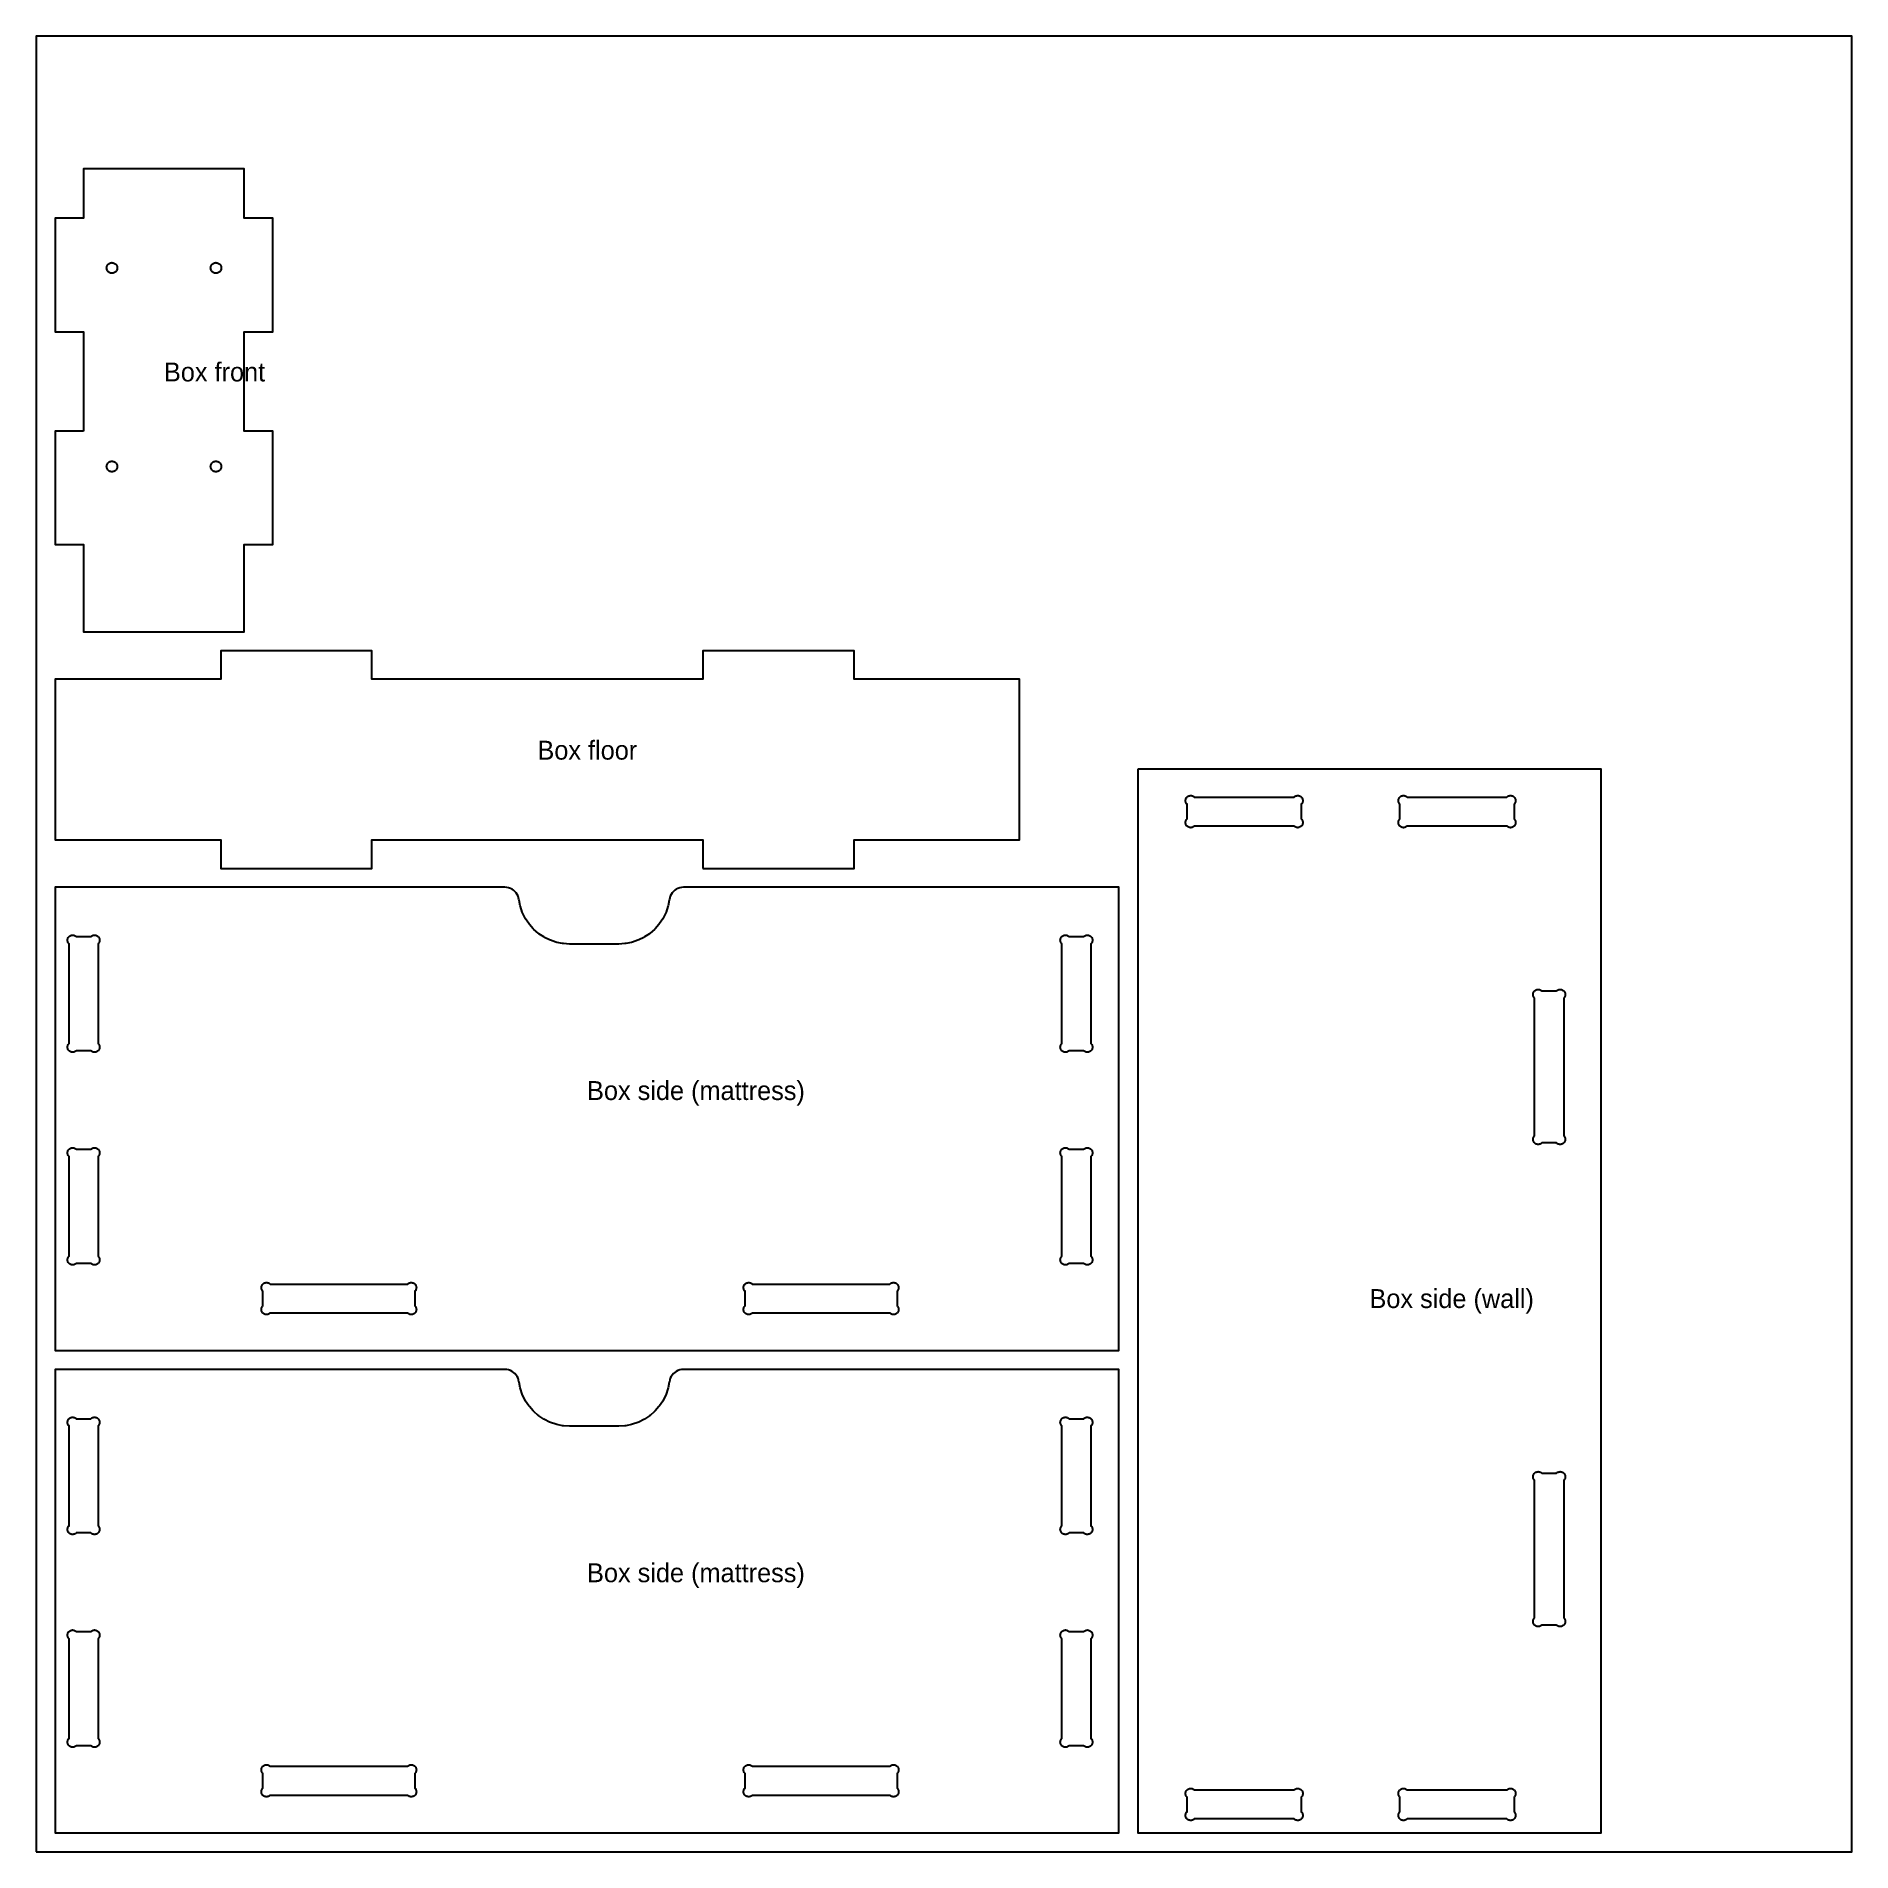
# Model space of a CAD drawing. Header units: inches. Extents: x 0 to 48, y 0 to 48.
import ezdxf

# ---------------------------------------------------------------- set-up
doc = ezdxf.new("R2010")
doc.units = ezdxf.units.IN
doc.header["$MEASUREMENT"] = 0
for name, color, linetype in [('CUT_INSIDE', 5, 'Continuous'), ('CUT_OUTSIDE', 1, 'Continuous'), ('LABEL', 3, 'Continuous'), ('SHEET', 8, 'Continuous')]:
    doc.layers.add(name, color=color, linetype=linetype)

msp = doc.modelspace()

# ---------------------------------------------------------------- linework, layer by layer
at = {"layer": 'CUT_INSIDE'}
for points in [[(2.139, 41.857), (2.135, 41.839), (2.129, 41.821), (2.121, 41.805), (2.111, 41.79), (2.099, 41.776), (2.085, 41.764), (2.07, 41.754), (2.054, 41.746), (2.036, 41.74), (2.018, 41.736), (2, 41.735), (1.982, 41.736), (1.964, 41.74), (1.946, 41.746), (1.93, 41.754), (1.915, 41.764), (1.901, 41.776), (1.889, 41.79), (1.879, 41.805), (1.871, 41.821), (1.865, 41.839), (1.861, 41.857), (1.86, 41.875), (1.861, 41.893), (1.865, 41.911), (1.871, 41.929), (1.879, 41.945), (1.889, 41.96), (1.901, 41.974), (1.915, 41.986), (1.93, 41.996), (1.946, 42.004), (1.964, 42.01), (1.982, 42.014), (2, 42.015), (2.018, 42.014), (2.036, 42.01), (2.054, 42.004), (2.07, 41.996), (2.085, 41.986), (2.099, 41.974), (2.111, 41.96), (2.121, 41.945), (2.129, 41.929), (2.135, 41.911), (2.139, 41.893), (2.14, 41.875)], [(4.889, 41.857), (4.885, 41.839), (4.879, 41.821), (4.871, 41.805), (4.861, 41.79), (4.849, 41.776), (4.835, 41.764), (4.82, 41.754), (4.804, 41.746), (4.786, 41.74), (4.768, 41.736), (4.75, 41.735), (4.732, 41.736), (4.714, 41.74), (4.696, 41.746), (4.68, 41.754), (4.665, 41.764), (4.651, 41.776), (4.639, 41.79), (4.629, 41.805), (4.621, 41.821), (4.615, 41.839), (4.611, 41.857), (4.61, 41.875), (4.611, 41.893), (4.615, 41.911), (4.621, 41.929), (4.629, 41.945), (4.639, 41.96), (4.651, 41.974), (4.665, 41.986), (4.68, 41.996), (4.696, 42.004), (4.714, 42.01), (4.732, 42.014), (4.75, 42.015), (4.768, 42.014), (4.786, 42.01), (4.804, 42.004), (4.82, 41.996), (4.835, 41.986), (4.849, 41.974), (4.861, 41.96), (4.871, 41.945), (4.879, 41.929), (4.885, 41.911), (4.889, 41.893), (4.89, 41.875)], [(2.139, 36.607), (2.135, 36.589), (2.129, 36.571), (2.121, 36.555), (2.111, 36.54), (2.099, 36.526), (2.085, 36.514), (2.07, 36.504), (2.054, 36.496), (2.036, 36.49), (2.018, 36.486), (2, 36.485), (1.982, 36.486), (1.964, 36.49), (1.946, 36.496), (1.93, 36.504), (1.915, 36.514), (1.901, 36.526), (1.889, 36.54), (1.879, 36.555), (1.871, 36.571), (1.865, 36.589), (1.861, 36.607), (1.86, 36.625), (1.861, 36.643), (1.865, 36.661), (1.871, 36.679), (1.879, 36.695), (1.889, 36.71), (1.901, 36.724), (1.915, 36.736), (1.93, 36.746), (1.946, 36.754), (1.964, 36.76), (1.982, 36.764), (2, 36.765), (2.018, 36.764), (2.036, 36.76), (2.054, 36.754), (2.07, 36.746), (2.085, 36.736), (2.099, 36.724), (2.111, 36.71), (2.121, 36.695), (2.129, 36.679), (2.135, 36.661), (2.139, 36.643), (2.14, 36.625)], [(4.889, 36.607), (4.885, 36.589), (4.879, 36.571), (4.871, 36.555), (4.861, 36.54), (4.849, 36.526), (4.835, 36.514), (4.82, 36.504), (4.804, 36.496), (4.786, 36.49), (4.768, 36.486), (4.75, 36.485), (4.732, 36.486), (4.714, 36.49), (4.696, 36.496), (4.68, 36.504), (4.665, 36.514), (4.651, 36.526), (4.639, 36.54), (4.629, 36.555), (4.621, 36.571), (4.615, 36.589), (4.611, 36.607), (4.61, 36.625), (4.611, 36.643), (4.615, 36.661), (4.621, 36.679), (4.629, 36.695), (4.639, 36.71), (4.651, 36.724), (4.665, 36.736), (4.68, 36.746), (4.696, 36.754), (4.714, 36.76), (4.732, 36.764), (4.75, 36.765), (4.768, 36.764), (4.786, 36.76), (4.804, 36.754), (4.82, 36.746), (4.835, 36.736), (4.849, 36.724), (4.861, 36.71), (4.871, 36.695), (4.879, 36.679), (4.885, 36.661), (4.889, 36.643), (4.89, 36.625)], [(33.477, 27.262), (33.482, 27.245), (33.486, 27.228), (33.487, 27.21), (33.486, 27.193), (33.482, 27.176), (33.477, 27.159), (33.469, 27.143), (33.459, 27.128), (33.447, 27.115), (33.434, 27.103), (33.42, 27.094), (33.404, 27.086), (33.387, 27.08), (33.37, 27.077), (33.352, 27.075), (33.334, 27.077), (33.317, 27.08), (33.3, 27.086), (33.285, 27.094), (33.27, 27.103), (33.257, 27.115), (30.618, 27.115), (30.605, 27.103), (30.59, 27.094), (30.575, 27.086), (30.558, 27.08), (30.541, 27.077), (30.523, 27.075), (30.505, 27.077), (30.488, 27.08), (30.471, 27.086), (30.455, 27.094), (30.441, 27.103), (30.428, 27.115), (30.416, 27.128), (30.406, 27.143), (30.398, 27.159), (30.393, 27.176), (30.389, 27.193), (30.388, 27.21), (30.389, 27.228), (30.393, 27.245), (30.398, 27.262), (30.406, 27.278), (30.416, 27.293), (30.428, 27.306), (30.428, 27.694), (30.416, 27.707), (30.406, 27.722), (30.398, 27.738), (30.393, 27.755), (30.389, 27.772), (30.388, 27.79), (30.389, 27.807), (30.393, 27.824), (30.398, 27.841), (30.406, 27.857), (30.416, 27.872), (30.428, 27.885), (30.441, 27.897), (30.455, 27.906), (30.471, 27.914), (30.488, 27.92), (30.505, 27.923), (30.523, 27.925), (30.541, 27.923), (30.558, 27.92), (30.575, 27.914), (30.59, 27.906), (30.605, 27.897), (30.618, 27.885), (33.257, 27.885), (33.27, 27.897), (33.285, 27.906), (33.3, 27.914), (33.317, 27.92), (33.334, 27.923), (33.352, 27.925), (33.37, 27.923), (33.387, 27.92), (33.404, 27.914), (33.42, 27.906), (33.434, 27.897), (33.447, 27.885), (33.459, 27.872), (33.469, 27.857), (33.477, 27.841), (33.482, 27.824), (33.486, 27.807), (33.487, 27.79), (33.486, 27.772), (33.482, 27.755), (33.477, 27.738), (33.469, 27.722), (33.459, 27.707), (33.447, 27.694), (33.447, 27.306), (33.459, 27.293), (33.469, 27.278)], [(39.094, 27.278), (39.102, 27.262), (39.107, 27.245), (39.111, 27.228), (39.112, 27.21), (39.111, 27.193), (39.107, 27.176), (39.102, 27.159), (39.094, 27.143), (39.084, 27.128), (39.072, 27.115), (39.059, 27.103), (39.045, 27.094), (39.029, 27.086), (39.012, 27.08), (38.995, 27.077), (38.977, 27.075), (38.959, 27.077), (38.942, 27.08), (38.925, 27.086), (38.91, 27.094), (38.895, 27.103), (38.882, 27.115), (36.243, 27.115), (36.23, 27.103), (36.215, 27.094), (36.2, 27.086), (36.183, 27.08), (36.166, 27.077), (36.148, 27.075), (36.13, 27.077), (36.113, 27.08), (36.096, 27.086), (36.08, 27.094), (36.066, 27.103), (36.053, 27.115), (36.041, 27.128), (36.031, 27.143), (36.023, 27.159), (36.018, 27.176), (36.014, 27.193), (36.013, 27.21), (36.014, 27.228), (36.018, 27.245), (36.023, 27.262), (36.031, 27.278), (36.041, 27.293), (36.053, 27.306), (36.053, 27.694), (36.041, 27.707), (36.031, 27.722), (36.023, 27.738), (36.018, 27.755), (36.014, 27.772), (36.013, 27.79), (36.014, 27.807), (36.018, 27.824), (36.023, 27.841), (36.031, 27.857), (36.041, 27.872), (36.053, 27.885), (36.066, 27.897), (36.08, 27.906), (36.096, 27.914), (36.113, 27.92), (36.13, 27.923), (36.148, 27.925), (36.166, 27.923), (36.183, 27.92), (36.2, 27.914), (36.215, 27.906), (36.23, 27.897), (36.243, 27.885), (38.882, 27.885), (38.895, 27.897), (38.91, 27.906), (38.925, 27.914), (38.942, 27.92), (38.959, 27.923), (38.977, 27.925), (38.995, 27.923), (39.012, 27.92), (39.029, 27.914), (39.045, 27.906), (39.059, 27.897), (39.072, 27.885), (39.084, 27.872), (39.094, 27.857), (39.102, 27.841), (39.107, 27.824), (39.111, 27.807), (39.112, 27.79), (39.111, 27.772), (39.107, 27.755), (39.102, 27.738), (39.094, 27.722), (39.084, 27.707), (39.072, 27.694), (39.072, 27.306), (39.084, 27.293)], [(1.056, 21.178), (1.043, 21.166), (1.028, 21.156), (1.012, 21.148), (0.995, 21.143), (0.978, 21.139), (0.96, 21.138), (0.943, 21.139), (0.926, 21.143), (0.909, 21.148), (0.893, 21.156), (0.878, 21.166), (0.865, 21.178), (0.853, 21.191), (0.844, 21.205), (0.836, 21.221), (0.83, 21.238), (0.827, 21.255), (0.825, 21.273), (0.827, 21.291), (0.83, 21.308), (0.836, 21.325), (0.844, 21.34), (0.853, 21.355), (0.865, 21.368), (0.865, 21.368), (0.865, 24.007), (0.853, 24.02), (0.844, 24.035), (0.836, 24.05), (0.83, 24.067), (0.827, 24.084), (0.825, 24.102), (0.827, 24.12), (0.83, 24.137), (0.836, 24.154), (0.844, 24.17), (0.853, 24.184), (0.865, 24.197), (0.878, 24.209), (0.893, 24.219), (0.909, 24.227), (0.926, 24.232), (0.943, 24.236), (0.96, 24.237), (0.978, 24.236), (0.995, 24.232), (1.012, 24.227), (1.028, 24.219), (1.043, 24.209), (1.056, 24.197), (1.444, 24.197), (1.457, 24.209), (1.472, 24.219), (1.488, 24.227), (1.505, 24.232), (1.522, 24.236), (1.54, 24.237), (1.557, 24.236), (1.574, 24.232), (1.591, 24.227), (1.607, 24.219), (1.622, 24.209), (1.635, 24.197), (1.647, 24.184), (1.656, 24.17), (1.664, 24.154), (1.67, 24.137), (1.673, 24.12), (1.675, 24.102), (1.673, 24.084), (1.67, 24.067), (1.664, 24.05), (1.656, 24.035), (1.647, 24.02), (1.635, 24.007), (1.635, 21.368), (1.647, 21.355), (1.656, 21.34), (1.664, 21.325), (1.67, 21.308), (1.673, 21.291), (1.675, 21.273), (1.673, 21.255), (1.67, 21.238), (1.664, 21.221), (1.656, 21.205), (1.647, 21.191), (1.635, 21.178), (1.622, 21.166), (1.607, 21.156), (1.591, 21.148), (1.574, 21.143), (1.557, 21.139), (1.54, 21.138), (1.522, 21.139), (1.505, 21.143), (1.488, 21.148), (1.472, 21.156), (1.457, 21.166), (1.444, 21.178)], [(27.306, 21.178), (27.293, 21.166), (27.278, 21.156), (27.262, 21.148), (27.245, 21.143), (27.228, 21.139), (27.21, 21.138), (27.193, 21.139), (27.176, 21.143), (27.159, 21.148), (27.143, 21.156), (27.128, 21.166), (27.115, 21.178), (27.103, 21.191), (27.094, 21.205), (27.086, 21.221), (27.08, 21.238), (27.077, 21.255), (27.075, 21.273), (27.077, 21.291), (27.08, 21.308), (27.086, 21.325), (27.094, 21.34), (27.103, 21.355), (27.115, 21.368), (27.115, 24.007), (27.103, 24.02), (27.094, 24.035), (27.086, 24.05), (27.08, 24.067), (27.077, 24.084), (27.075, 24.102), (27.077, 24.12), (27.08, 24.137), (27.086, 24.154), (27.094, 24.17), (27.103, 24.184), (27.115, 24.197), (27.128, 24.209), (27.143, 24.219), (27.159, 24.227), (27.176, 24.232), (27.193, 24.236), (27.21, 24.237), (27.228, 24.236), (27.245, 24.232), (27.262, 24.227), (27.278, 24.219), (27.293, 24.209), (27.306, 24.197), (27.694, 24.197), (27.707, 24.209), (27.722, 24.219), (27.738, 24.227), (27.755, 24.232), (27.772, 24.236), (27.79, 24.237), (27.807, 24.236), (27.824, 24.232), (27.841, 24.227), (27.857, 24.219), (27.872, 24.209), (27.885, 24.197), (27.897, 24.184), (27.906, 24.17), (27.914, 24.154), (27.92, 24.137), (27.923, 24.12), (27.925, 24.102), (27.923, 24.084), (27.92, 24.067), (27.914, 24.05), (27.906, 24.035), (27.897, 24.02), (27.885, 24.007), (27.885, 21.368), (27.897, 21.355), (27.906, 21.34), (27.914, 21.325), (27.92, 21.308), (27.923, 21.291), (27.925, 21.273), (27.923, 21.255), (27.92, 21.238), (27.914, 21.221), (27.906, 21.205), (27.897, 21.191), (27.885, 21.178), (27.872, 21.166), (27.857, 21.156), (27.841, 21.148), (27.824, 21.143), (27.807, 21.139), (27.79, 21.138), (27.772, 21.139), (27.755, 21.143), (27.738, 21.148), (27.722, 21.156), (27.707, 21.166), (27.694, 21.178)], [(40.414, 18.887), (40.42, 18.87), (40.423, 18.853), (40.425, 18.835), (40.423, 18.818), (40.42, 18.801), (40.414, 18.784), (40.406, 18.768), (40.397, 18.753), (40.385, 18.74), (40.385, 18.74), (40.372, 18.728), (40.357, 18.719), (40.341, 18.711), (40.324, 18.705), (40.307, 18.702), (40.29, 18.7), (40.272, 18.702), (40.255, 18.705), (40.238, 18.711), (40.222, 18.719), (40.207, 18.728), (40.194, 18.74), (39.806, 18.74), (39.793, 18.728), (39.778, 18.719), (39.762, 18.711), (39.745, 18.705), (39.728, 18.702), (39.71, 18.7), (39.693, 18.702), (39.676, 18.705), (39.659, 18.711), (39.643, 18.719), (39.628, 18.728), (39.615, 18.74), (39.615, 18.74), (39.603, 18.753), (39.594, 18.768), (39.586, 18.784), (39.58, 18.801), (39.577, 18.818), (39.575, 18.835), (39.577, 18.853), (39.58, 18.87), (39.586, 18.887), (39.594, 18.903), (39.603, 18.918), (39.615, 18.931), (39.615, 22.569), (39.603, 22.582), (39.594, 22.597), (39.586, 22.613), (39.58, 22.63), (39.577, 22.647), (39.575, 22.665), (39.577, 22.682), (39.58, 22.699), (39.586, 22.716), (39.594, 22.732), (39.603, 22.747), (39.615, 22.76), (39.628, 22.772), (39.643, 22.781), (39.659, 22.789), (39.676, 22.795), (39.693, 22.798), (39.71, 22.8), (39.728, 22.798), (39.745, 22.795), (39.762, 22.789), (39.778, 22.781), (39.793, 22.772), (39.806, 22.76), (40.194, 22.76), (40.207, 22.772), (40.222, 22.781), (40.238, 22.789), (40.255, 22.795), (40.272, 22.798), (40.29, 22.8), (40.307, 22.798), (40.324, 22.795), (40.341, 22.789), (40.357, 22.781), (40.372, 22.772), (40.385, 22.76), (40.385, 22.76), (40.397, 22.747), (40.406, 22.732), (40.414, 22.716), (40.42, 22.699), (40.423, 22.682), (40.425, 22.665), (40.423, 22.647), (40.42, 22.63), (40.414, 22.613), (40.406, 22.597), (40.397, 22.582), (40.385, 22.569), (40.385, 18.931), (40.397, 18.918), (40.406, 18.903)], [(1.056, 15.553), (1.043, 15.541), (1.028, 15.531), (1.012, 15.523), (0.995, 15.518), (0.978, 15.514), (0.96, 15.513), (0.943, 15.514), (0.926, 15.518), (0.909, 15.523), (0.893, 15.531), (0.878, 15.541), (0.865, 15.553), (0.853, 15.566), (0.844, 15.58), (0.836, 15.596), (0.83, 15.613), (0.827, 15.63), (0.825, 15.648), (0.827, 15.666), (0.83, 15.683), (0.836, 15.7), (0.844, 15.715), (0.853, 15.73), (0.865, 15.743), (0.865, 15.743), (0.865, 18.382), (0.853, 18.395), (0.844, 18.41), (0.836, 18.425), (0.83, 18.442), (0.827, 18.459), (0.825, 18.477), (0.827, 18.495), (0.83, 18.512), (0.836, 18.529), (0.844, 18.545), (0.853, 18.559), (0.865, 18.572), (0.878, 18.584), (0.893, 18.594), (0.909, 18.602), (0.926, 18.607), (0.943, 18.611), (0.96, 18.612), (0.978, 18.611), (0.995, 18.607), (1.012, 18.602), (1.028, 18.594), (1.043, 18.584), (1.056, 18.572), (1.444, 18.572), (1.457, 18.584), (1.472, 18.594), (1.488, 18.602), (1.505, 18.607), (1.522, 18.611), (1.54, 18.612), (1.557, 18.611), (1.574, 18.607), (1.591, 18.602), (1.607, 18.594), (1.622, 18.584), (1.635, 18.572), (1.647, 18.559), (1.656, 18.545), (1.664, 18.529), (1.67, 18.512), (1.673, 18.495), (1.675, 18.477), (1.673, 18.459), (1.67, 18.442), (1.664, 18.425), (1.656, 18.41), (1.647, 18.395), (1.635, 18.382), (1.635, 15.743), (1.647, 15.73), (1.656, 15.715), (1.664, 15.7), (1.67, 15.683), (1.673, 15.666), (1.675, 15.648), (1.673, 15.63), (1.67, 15.613), (1.664, 15.596), (1.656, 15.58), (1.647, 15.566), (1.635, 15.553), (1.622, 15.541), (1.607, 15.531), (1.591, 15.523), (1.574, 15.518), (1.557, 15.514), (1.54, 15.513), (1.522, 15.514), (1.505, 15.518), (1.488, 15.523), (1.472, 15.531), (1.457, 15.541), (1.444, 15.553)], [(27.694, 15.553), (27.306, 15.553), (27.293, 15.541), (27.278, 15.531), (27.262, 15.523), (27.245, 15.518), (27.228, 15.514), (27.21, 15.513), (27.193, 15.514), (27.176, 15.518), (27.159, 15.523), (27.143, 15.531), (27.128, 15.541), (27.115, 15.553), (27.103, 15.566), (27.094, 15.58), (27.086, 15.596), (27.08, 15.613), (27.077, 15.63), (27.075, 15.648), (27.077, 15.666), (27.08, 15.683), (27.086, 15.7), (27.094, 15.715), (27.103, 15.73), (27.115, 15.743), (27.115, 18.382), (27.103, 18.395), (27.094, 18.41), (27.086, 18.425), (27.08, 18.442), (27.077, 18.459), (27.075, 18.477), (27.077, 18.495), (27.08, 18.512), (27.086, 18.529), (27.094, 18.545), (27.103, 18.559), (27.115, 18.572), (27.128, 18.584), (27.143, 18.594), (27.159, 18.602), (27.176, 18.607), (27.193, 18.611), (27.21, 18.612), (27.228, 18.611), (27.245, 18.607), (27.262, 18.602), (27.278, 18.594), (27.293, 18.584), (27.306, 18.572), (27.694, 18.572), (27.707, 18.584), (27.722, 18.594), (27.738, 18.602), (27.755, 18.607), (27.772, 18.611), (27.79, 18.612), (27.807, 18.611), (27.824, 18.607), (27.841, 18.602), (27.857, 18.594), (27.872, 18.584), (27.885, 18.572), (27.897, 18.559), (27.906, 18.545), (27.914, 18.529), (27.92, 18.512), (27.923, 18.495), (27.925, 18.477), (27.923, 18.459), (27.92, 18.442), (27.914, 18.425), (27.906, 18.41), (27.897, 18.395), (27.885, 18.382), (27.885, 15.743), (27.897, 15.73), (27.906, 15.715), (27.914, 15.7), (27.92, 15.683), (27.923, 15.666), (27.925, 15.648), (27.923, 15.63), (27.92, 15.613), (27.914, 15.596), (27.906, 15.58), (27.897, 15.566), (27.885, 15.553), (27.872, 15.541), (27.857, 15.531), (27.841, 15.523), (27.824, 15.518), (27.807, 15.514), (27.79, 15.513), (27.772, 15.514), (27.755, 15.518), (27.738, 15.523), (27.722, 15.531), (27.707, 15.541)], [(9.819, 14.24), (6.181, 14.24), (6.168, 14.228), (6.153, 14.219), (6.137, 14.211), (6.12, 14.205), (6.103, 14.202), (6.085, 14.2), (6.068, 14.202), (6.051, 14.205), (6.034, 14.211), (6.018, 14.219), (6.003, 14.228), (5.99, 14.24), (5.99, 14.24), (5.978, 14.253), (5.969, 14.268), (5.961, 14.284), (5.955, 14.301), (5.952, 14.318), (5.95, 14.335), (5.952, 14.353), (5.955, 14.37), (5.961, 14.387), (5.969, 14.403), (5.978, 14.418), (5.99, 14.431), (5.99, 14.819), (5.978, 14.832), (5.969, 14.847), (5.961, 14.863), (5.955, 14.88), (5.952, 14.897), (5.95, 14.915), (5.952, 14.932), (5.955, 14.949), (5.961, 14.966), (5.969, 14.982), (5.978, 14.997), (5.99, 15.01), (5.99, 15.01), (6.003, 15.022), (6.018, 15.031), (6.034, 15.039), (6.051, 15.045), (6.068, 15.048), (6.085, 15.05), (6.103, 15.048), (6.12, 15.045), (6.137, 15.039), (6.153, 15.031), (6.168, 15.022), (6.181, 15.01), (9.819, 15.01), (9.832, 15.022), (9.847, 15.031), (9.863, 15.039), (9.88, 15.045), (9.897, 15.048), (9.915, 15.05), (9.932, 15.048), (9.949, 15.045), (9.966, 15.039), (9.982, 15.031), (9.997, 15.022), (10.01, 15.01), (10.022, 14.997), (10.031, 14.982), (10.039, 14.966), (10.045, 14.949), (10.048, 14.932), (10.05, 14.915), (10.048, 14.897), (10.045, 14.88), (10.039, 14.863), (10.031, 14.847), (10.022, 14.832), (10.01, 14.819), (10.01, 14.431), (10.022, 14.418), (10.031, 14.403), (10.039, 14.387), (10.045, 14.37), (10.048, 14.353), (10.05, 14.335), (10.048, 14.318), (10.045, 14.301), (10.039, 14.284), (10.031, 14.268), (10.022, 14.253), (10.01, 14.24), (10.01, 14.24), (9.997, 14.228), (9.982, 14.219), (9.966, 14.211), (9.949, 14.205), (9.932, 14.202), (9.915, 14.2), (9.897, 14.202), (9.88, 14.205), (9.863, 14.211), (9.847, 14.219), (9.832, 14.228)], [(18.931, 14.24), (18.918, 14.228), (18.903, 14.219), (18.887, 14.211), (18.87, 14.205), (18.853, 14.202), (18.835, 14.2), (18.818, 14.202), (18.801, 14.205), (18.784, 14.211), (18.768, 14.219), (18.753, 14.228), (18.74, 14.24), (18.74, 14.24), (18.728, 14.253), (18.719, 14.268), (18.711, 14.284), (18.705, 14.301), (18.702, 14.318), (18.7, 14.335), (18.702, 14.353), (18.705, 14.37), (18.711, 14.387), (18.719, 14.403), (18.728, 14.418), (18.74, 14.431), (18.74, 14.819), (18.728, 14.832), (18.719, 14.847), (18.711, 14.863), (18.705, 14.88), (18.702, 14.897), (18.7, 14.915), (18.702, 14.932), (18.705, 14.949), (18.711, 14.966), (18.719, 14.982), (18.728, 14.997), (18.74, 15.01), (18.74, 15.01), (18.753, 15.022), (18.768, 15.031), (18.784, 15.039), (18.801, 15.045), (18.818, 15.048), (18.835, 15.05), (18.853, 15.048), (18.87, 15.045), (18.887, 15.039), (18.903, 15.031), (18.918, 15.022), (18.931, 15.01), (22.569, 15.01), (22.582, 15.022), (22.597, 15.031), (22.613, 15.039), (22.63, 15.045), (22.647, 15.048), (22.665, 15.05), (22.682, 15.048), (22.699, 15.045), (22.716, 15.039), (22.732, 15.031), (22.747, 15.022), (22.76, 15.01), (22.772, 14.997), (22.781, 14.982), (22.789, 14.966), (22.795, 14.949), (22.798, 14.932), (22.8, 14.915), (22.798, 14.897), (22.795, 14.88), (22.789, 14.863), (22.781, 14.847), (22.772, 14.832), (22.76, 14.819), (22.76, 14.431), (22.772, 14.418), (22.781, 14.403), (22.789, 14.387), (22.795, 14.37), (22.798, 14.353), (22.8, 14.335), (22.798, 14.318), (22.795, 14.301), (22.789, 14.284), (22.781, 14.268), (22.772, 14.253), (22.76, 14.24), (22.76, 14.24), (22.747, 14.228), (22.732, 14.219), (22.716, 14.211), (22.699, 14.205), (22.682, 14.202), (22.665, 14.2), (22.647, 14.202), (22.63, 14.205), (22.613, 14.211), (22.597, 14.219), (22.582, 14.228), (22.569, 14.24)], [(1.056, 8.428), (1.043, 8.416), (1.028, 8.406), (1.012, 8.398), (0.995, 8.393), (0.978, 8.389), (0.96, 8.388), (0.943, 8.389), (0.926, 8.393), (0.909, 8.398), (0.893, 8.406), (0.878, 8.416), (0.865, 8.428), (0.853, 8.441), (0.844, 8.455), (0.836, 8.471), (0.83, 8.488), (0.827, 8.505), (0.825, 8.523), (0.827, 8.541), (0.83, 8.558), (0.836, 8.575), (0.844, 8.59), (0.853, 8.605), (0.865, 8.618), (0.865, 8.618), (0.865, 11.257), (0.853, 11.27), (0.844, 11.285), (0.836, 11.3), (0.83, 11.317), (0.827, 11.334), (0.825, 11.352), (0.827, 11.37), (0.83, 11.387), (0.836, 11.404), (0.844, 11.42), (0.853, 11.434), (0.865, 11.447), (0.878, 11.459), (0.893, 11.469), (0.909, 11.477), (0.926, 11.482), (0.943, 11.486), (0.96, 11.487), (0.978, 11.486), (0.995, 11.482), (1.012, 11.477), (1.028, 11.469), (1.043, 11.459), (1.056, 11.447), (1.444, 11.447), (1.457, 11.459), (1.472, 11.469), (1.488, 11.477), (1.505, 11.482), (1.522, 11.486), (1.54, 11.487), (1.557, 11.486), (1.574, 11.482), (1.591, 11.477), (1.607, 11.469), (1.622, 11.459), (1.635, 11.447), (1.647, 11.434), (1.656, 11.42), (1.664, 11.404), (1.67, 11.387), (1.673, 11.37), (1.675, 11.352), (1.673, 11.334), (1.67, 11.317), (1.664, 11.3), (1.656, 11.285), (1.647, 11.27), (1.635, 11.257), (1.635, 8.618), (1.647, 8.605), (1.656, 8.59), (1.664, 8.575), (1.67, 8.558), (1.673, 8.541), (1.675, 8.523), (1.673, 8.505), (1.67, 8.488), (1.664, 8.471), (1.656, 8.455), (1.647, 8.441), (1.635, 8.428), (1.622, 8.416), (1.607, 8.406), (1.591, 8.398), (1.574, 8.393), (1.557, 8.389), (1.54, 8.388), (1.522, 8.389), (1.505, 8.393), (1.488, 8.398), (1.472, 8.406), (1.457, 8.416), (1.444, 8.428)], [(27.306, 8.428), (27.293, 8.416), (27.278, 8.406), (27.262, 8.398), (27.245, 8.393), (27.228, 8.389), (27.21, 8.388), (27.193, 8.389), (27.176, 8.393), (27.159, 8.398), (27.143, 8.406), (27.128, 8.416), (27.115, 8.428), (27.103, 8.441), (27.094, 8.455), (27.086, 8.471), (27.08, 8.488), (27.077, 8.505), (27.075, 8.523), (27.077, 8.541), (27.08, 8.558), (27.086, 8.575), (27.094, 8.59), (27.103, 8.605), (27.115, 8.618), (27.115, 11.257), (27.103, 11.27), (27.094, 11.285), (27.086, 11.3), (27.08, 11.317), (27.077, 11.334), (27.075, 11.352), (27.077, 11.37), (27.08, 11.387), (27.086, 11.404), (27.094, 11.42), (27.103, 11.434), (27.115, 11.447), (27.128, 11.459), (27.143, 11.469), (27.159, 11.477), (27.176, 11.482), (27.193, 11.486), (27.21, 11.487), (27.228, 11.486), (27.245, 11.482), (27.262, 11.477), (27.278, 11.469), (27.293, 11.459), (27.306, 11.447), (27.694, 11.447), (27.707, 11.459), (27.722, 11.469), (27.738, 11.477), (27.755, 11.482), (27.772, 11.486), (27.79, 11.487), (27.807, 11.486), (27.824, 11.482), (27.841, 11.477), (27.857, 11.469), (27.872, 11.459), (27.885, 11.447), (27.897, 11.434), (27.906, 11.42), (27.914, 11.404), (27.92, 11.387), (27.923, 11.37), (27.925, 11.352), (27.923, 11.334), (27.92, 11.317), (27.914, 11.3), (27.906, 11.285), (27.897, 11.27), (27.885, 11.257), (27.885, 8.618), (27.897, 8.605), (27.906, 8.59), (27.914, 8.575), (27.92, 8.558), (27.923, 8.541), (27.925, 8.523), (27.923, 8.505), (27.92, 8.488), (27.914, 8.471), (27.906, 8.455), (27.897, 8.441), (27.885, 8.428), (27.872, 8.416), (27.857, 8.406), (27.841, 8.398), (27.824, 8.393), (27.807, 8.389), (27.79, 8.388), (27.772, 8.389), (27.755, 8.393), (27.738, 8.398), (27.722, 8.406), (27.707, 8.416), (27.694, 8.428)], [(40.406, 6.153), (40.414, 6.137), (40.42, 6.12), (40.423, 6.103), (40.425, 6.085), (40.423, 6.068), (40.42, 6.051), (40.414, 6.034), (40.406, 6.018), (40.397, 6.003), (40.385, 5.99), (40.385, 5.99), (40.372, 5.978), (40.357, 5.969), (40.341, 5.961), (40.324, 5.955), (40.307, 5.952), (40.29, 5.95), (40.272, 5.952), (40.255, 5.955), (40.238, 5.961), (40.222, 5.969), (40.207, 5.978), (40.194, 5.99), (39.806, 5.99), (39.793, 5.978), (39.778, 5.969), (39.762, 5.961), (39.745, 5.955), (39.728, 5.952), (39.71, 5.95), (39.693, 5.952), (39.676, 5.955), (39.659, 5.961), (39.643, 5.969), (39.628, 5.978), (39.615, 5.99), (39.615, 5.99), (39.603, 6.003), (39.594, 6.018), (39.586, 6.034), (39.58, 6.051), (39.577, 6.068), (39.575, 6.085), (39.577, 6.103), (39.58, 6.12), (39.586, 6.137), (39.594, 6.153), (39.603, 6.168), (39.615, 6.181), (39.615, 9.819), (39.603, 9.832), (39.594, 9.847), (39.586, 9.863), (39.58, 9.88), (39.577, 9.897), (39.575, 9.915), (39.577, 9.932), (39.58, 9.949), (39.586, 9.966), (39.594, 9.982), (39.603, 9.997), (39.615, 10.01), (39.628, 10.022), (39.643, 10.031), (39.659, 10.039), (39.676, 10.045), (39.693, 10.048), (39.71, 10.05), (39.728, 10.048), (39.745, 10.045), (39.762, 10.039), (39.778, 10.031), (39.793, 10.022), (39.806, 10.01), (40.194, 10.01), (40.207, 10.022), (40.222, 10.031), (40.238, 10.039), (40.255, 10.045), (40.272, 10.048), (40.29, 10.05), (40.307, 10.048), (40.324, 10.045), (40.341, 10.039), (40.357, 10.031), (40.372, 10.022), (40.385, 10.01), (40.385, 10.01), (40.397, 9.997), (40.406, 9.982), (40.414, 9.966), (40.42, 9.949), (40.423, 9.932), (40.425, 9.915), (40.423, 9.897), (40.42, 9.88), (40.414, 9.863), (40.406, 9.847), (40.397, 9.832), (40.385, 9.819), (40.385, 6.181), (40.397, 6.168)], [(1.056, 2.803), (1.043, 2.791), (1.028, 2.781), (1.012, 2.773), (0.995, 2.768), (0.978, 2.764), (0.96, 2.763), (0.943, 2.764), (0.926, 2.768), (0.909, 2.773), (0.893, 2.781), (0.878, 2.791), (0.865, 2.803), (0.853, 2.816), (0.844, 2.83), (0.836, 2.846), (0.83, 2.863), (0.827, 2.88), (0.825, 2.898), (0.827, 2.916), (0.83, 2.933), (0.836, 2.95), (0.844, 2.965), (0.853, 2.98), (0.865, 2.993), (0.865, 2.993), (0.865, 5.632), (0.853, 5.645), (0.844, 5.66), (0.836, 5.675), (0.83, 5.692), (0.827, 5.709), (0.825, 5.727), (0.827, 5.745), (0.83, 5.762), (0.836, 5.779), (0.844, 5.795), (0.853, 5.809), (0.865, 5.822), (0.878, 5.834), (0.893, 5.844), (0.909, 5.852), (0.926, 5.857), (0.943, 5.861), (0.96, 5.862), (0.978, 5.861), (0.995, 5.857), (1.012, 5.852), (1.028, 5.844), (1.043, 5.834), (1.056, 5.822), (1.444, 5.822), (1.457, 5.834), (1.472, 5.844), (1.488, 5.852), (1.505, 5.857), (1.522, 5.861), (1.54, 5.862), (1.557, 5.861), (1.574, 5.857), (1.591, 5.852), (1.607, 5.844), (1.622, 5.834), (1.635, 5.822), (1.647, 5.809), (1.656, 5.795), (1.664, 5.779), (1.67, 5.762), (1.673, 5.745), (1.675, 5.727), (1.673, 5.709), (1.67, 5.692), (1.664, 5.675), (1.656, 5.66), (1.647, 5.645), (1.635, 5.632), (1.635, 2.993), (1.647, 2.98), (1.656, 2.965), (1.664, 2.95), (1.67, 2.933), (1.673, 2.916), (1.675, 2.898), (1.673, 2.88), (1.67, 2.863), (1.664, 2.846), (1.656, 2.83), (1.647, 2.816), (1.635, 2.803), (1.622, 2.791), (1.607, 2.781), (1.591, 2.773), (1.574, 2.768), (1.557, 2.764), (1.54, 2.763), (1.522, 2.764), (1.505, 2.768), (1.488, 2.773), (1.472, 2.781), (1.457, 2.791), (1.444, 2.803)], [(27.694, 2.803), (27.306, 2.803), (27.293, 2.791), (27.278, 2.781), (27.262, 2.773), (27.245, 2.768), (27.228, 2.764), (27.21, 2.763), (27.193, 2.764), (27.176, 2.768), (27.159, 2.773), (27.143, 2.781), (27.128, 2.791), (27.115, 2.803), (27.103, 2.816), (27.094, 2.83), (27.086, 2.846), (27.08, 2.863), (27.077, 2.88), (27.075, 2.898), (27.077, 2.916), (27.08, 2.933), (27.086, 2.95), (27.094, 2.965), (27.103, 2.98), (27.115, 2.993), (27.115, 5.632), (27.103, 5.645), (27.094, 5.66), (27.086, 5.675), (27.08, 5.692), (27.077, 5.709), (27.075, 5.727), (27.077, 5.745), (27.08, 5.762), (27.086, 5.779), (27.094, 5.795), (27.103, 5.809), (27.115, 5.822), (27.128, 5.834), (27.143, 5.844), (27.159, 5.852), (27.176, 5.857), (27.193, 5.861), (27.21, 5.862), (27.228, 5.861), (27.245, 5.857), (27.262, 5.852), (27.278, 5.844), (27.293, 5.834), (27.306, 5.822), (27.694, 5.822), (27.707, 5.834), (27.722, 5.844), (27.738, 5.852), (27.755, 5.857), (27.772, 5.861), (27.79, 5.862), (27.807, 5.861), (27.824, 5.857), (27.841, 5.852), (27.857, 5.844), (27.872, 5.834), (27.885, 5.822), (27.897, 5.809), (27.906, 5.795), (27.914, 5.779), (27.92, 5.762), (27.923, 5.745), (27.925, 5.727), (27.923, 5.709), (27.92, 5.692), (27.914, 5.675), (27.906, 5.66), (27.897, 5.645), (27.885, 5.632), (27.885, 2.993), (27.897, 2.98), (27.906, 2.965), (27.914, 2.95), (27.92, 2.933), (27.923, 2.916), (27.925, 2.898), (27.923, 2.88), (27.92, 2.863), (27.914, 2.846), (27.906, 2.83), (27.897, 2.816), (27.885, 2.803), (27.872, 2.791), (27.857, 2.781), (27.841, 2.773), (27.824, 2.768), (27.807, 2.764), (27.79, 2.763), (27.772, 2.764), (27.755, 2.768), (27.738, 2.773), (27.722, 2.781), (27.707, 2.791)], [(9.819, 1.49), (6.181, 1.49), (6.168, 1.478), (6.153, 1.469), (6.137, 1.461), (6.12, 1.455), (6.103, 1.452), (6.085, 1.45), (6.068, 1.452), (6.051, 1.455), (6.034, 1.461), (6.018, 1.469), (6.003, 1.478), (5.99, 1.49), (5.99, 1.49), (5.978, 1.503), (5.969, 1.518), (5.961, 1.534), (5.955, 1.551), (5.952, 1.568), (5.95, 1.585), (5.952, 1.603), (5.955, 1.62), (5.961, 1.637), (5.969, 1.653), (5.978, 1.668), (5.99, 1.681), (5.99, 2.069), (5.978, 2.082), (5.969, 2.097), (5.961, 2.113), (5.955, 2.13), (5.952, 2.147), (5.95, 2.165), (5.952, 2.182), (5.955, 2.199), (5.961, 2.216), (5.969, 2.232), (5.978, 2.247), (5.99, 2.26), (5.99, 2.26), (6.003, 2.272), (6.018, 2.281), (6.034, 2.289), (6.051, 2.295), (6.068, 2.298), (6.085, 2.3), (6.103, 2.298), (6.12, 2.295), (6.137, 2.289), (6.153, 2.281), (6.168, 2.272), (6.181, 2.26), (9.819, 2.26), (9.832, 2.272), (9.847, 2.281), (9.863, 2.289), (9.88, 2.295), (9.897, 2.298), (9.915, 2.3), (9.932, 2.298), (9.949, 2.295), (9.966, 2.289), (9.982, 2.281), (9.997, 2.272), (10.01, 2.26), (10.022, 2.247), (10.031, 2.232), (10.039, 2.216), (10.045, 2.199), (10.048, 2.182), (10.05, 2.165), (10.048, 2.147), (10.045, 2.13), (10.039, 2.113), (10.031, 2.097), (10.022, 2.082), (10.01, 2.069), (10.01, 1.681), (10.022, 1.668), (10.031, 1.653), (10.039, 1.637), (10.045, 1.62), (10.048, 1.603), (10.05, 1.585), (10.048, 1.568), (10.045, 1.551), (10.039, 1.534), (10.031, 1.518), (10.022, 1.503), (10.01, 1.49), (10.01, 1.49), (9.997, 1.478), (9.982, 1.469), (9.966, 1.461), (9.949, 1.455), (9.932, 1.452), (9.915, 1.45), (9.897, 1.452), (9.88, 1.455), (9.863, 1.461), (9.847, 1.469), (9.832, 1.478)], [(18.931, 1.49), (18.918, 1.478), (18.903, 1.469), (18.887, 1.461), (18.87, 1.455), (18.853, 1.452), (18.835, 1.45), (18.818, 1.452), (18.801, 1.455), (18.784, 1.461), (18.768, 1.469), (18.753, 1.478), (18.74, 1.49), (18.74, 1.49), (18.728, 1.503), (18.719, 1.518), (18.711, 1.534), (18.705, 1.551), (18.702, 1.568), (18.7, 1.585), (18.702, 1.603), (18.705, 1.62), (18.711, 1.637), (18.719, 1.653), (18.728, 1.668), (18.74, 1.681), (18.74, 2.069), (18.728, 2.082), (18.719, 2.097), (18.711, 2.113), (18.705, 2.13), (18.702, 2.147), (18.7, 2.165), (18.702, 2.182), (18.705, 2.199), (18.711, 2.216), (18.719, 2.232), (18.728, 2.247), (18.74, 2.26), (18.74, 2.26), (18.753, 2.272), (18.768, 2.281), (18.784, 2.289), (18.801, 2.295), (18.818, 2.298), (18.835, 2.3), (18.853, 2.298), (18.87, 2.295), (18.887, 2.289), (18.903, 2.281), (18.918, 2.272), (18.931, 2.26), (22.569, 2.26), (22.582, 2.272), (22.597, 2.281), (22.613, 2.289), (22.63, 2.295), (22.647, 2.298), (22.665, 2.3), (22.682, 2.298), (22.699, 2.295), (22.716, 2.289), (22.732, 2.281), (22.747, 2.272), (22.76, 2.26), (22.772, 2.247), (22.781, 2.232), (22.789, 2.216), (22.795, 2.199), (22.798, 2.182), (22.8, 2.165), (22.798, 2.147), (22.795, 2.13), (22.789, 2.113), (22.781, 2.097), (22.772, 2.082), (22.76, 2.069), (22.76, 1.681), (22.772, 1.668), (22.781, 1.653), (22.789, 1.637), (22.795, 1.62), (22.798, 1.603), (22.8, 1.585), (22.798, 1.568), (22.795, 1.551), (22.789, 1.534), (22.781, 1.518), (22.772, 1.503), (22.76, 1.49), (22.76, 1.49), (22.747, 1.478), (22.732, 1.469), (22.716, 1.461), (22.699, 1.455), (22.682, 1.452), (22.665, 1.45), (22.647, 1.452), (22.63, 1.455), (22.613, 1.461), (22.597, 1.469), (22.582, 1.478), (22.569, 1.49)], [(33.477, 1.012), (33.482, 0.995), (33.486, 0.978), (33.487, 0.96), (33.486, 0.943), (33.482, 0.926), (33.477, 0.909), (33.469, 0.893), (33.459, 0.878), (33.447, 0.865), (33.434, 0.853), (33.42, 0.844), (33.404, 0.836), (33.387, 0.83), (33.37, 0.827), (33.352, 0.825), (33.334, 0.827), (33.317, 0.83), (33.3, 0.836), (33.285, 0.844), (33.27, 0.853), (33.257, 0.865), (33.257, 0.865), (30.618, 0.865), (30.605, 0.853), (30.59, 0.844), (30.575, 0.836), (30.558, 0.83), (30.541, 0.827), (30.523, 0.825), (30.505, 0.827), (30.488, 0.83), (30.471, 0.836), (30.455, 0.844), (30.441, 0.853), (30.428, 0.865), (30.416, 0.878), (30.406, 0.893), (30.398, 0.909), (30.393, 0.926), (30.389, 0.943), (30.388, 0.96), (30.389, 0.978), (30.393, 0.995), (30.398, 1.012), (30.406, 1.028), (30.416, 1.043), (30.428, 1.056), (30.428, 1.444), (30.416, 1.457), (30.406, 1.472), (30.398, 1.488), (30.393, 1.505), (30.389, 1.522), (30.388, 1.54), (30.389, 1.557), (30.393, 1.574), (30.398, 1.591), (30.406, 1.607), (30.416, 1.622), (30.428, 1.635), (30.441, 1.647), (30.455, 1.656), (30.471, 1.664), (30.488, 1.67), (30.505, 1.673), (30.523, 1.675), (30.541, 1.673), (30.558, 1.67), (30.575, 1.664), (30.59, 1.656), (30.605, 1.647), (30.618, 1.635), (33.257, 1.635), (33.27, 1.647), (33.285, 1.656), (33.3, 1.664), (33.317, 1.67), (33.334, 1.673), (33.352, 1.675), (33.37, 1.673), (33.387, 1.67), (33.404, 1.664), (33.42, 1.656), (33.434, 1.647), (33.447, 1.635), (33.459, 1.622), (33.469, 1.607), (33.477, 1.591), (33.482, 1.574), (33.486, 1.557), (33.487, 1.54), (33.486, 1.522), (33.482, 1.505), (33.477, 1.488), (33.469, 1.472), (33.459, 1.457), (33.447, 1.444), (33.447, 1.056), (33.459, 1.043), (33.469, 1.028)], [(39.102, 1.012), (39.107, 0.995), (39.111, 0.978), (39.112, 0.96), (39.111, 0.943), (39.107, 0.926), (39.102, 0.909), (39.094, 0.893), (39.084, 0.878), (39.072, 0.865), (39.059, 0.853), (39.045, 0.844), (39.029, 0.836), (39.012, 0.83), (38.995, 0.827), (38.977, 0.825), (38.959, 0.827), (38.942, 0.83), (38.925, 0.836), (38.91, 0.844), (38.895, 0.853), (38.882, 0.865), (38.882, 0.865), (36.243, 0.865), (36.23, 0.853), (36.215, 0.844), (36.2, 0.836), (36.183, 0.83), (36.166, 0.827), (36.148, 0.825), (36.13, 0.827), (36.113, 0.83), (36.096, 0.836), (36.08, 0.844), (36.066, 0.853), (36.053, 0.865), (36.041, 0.878), (36.031, 0.893), (36.023, 0.909), (36.018, 0.926), (36.014, 0.943), (36.013, 0.96), (36.014, 0.978), (36.018, 0.995), (36.023, 1.012), (36.031, 1.028), (36.041, 1.043), (36.053, 1.056), (36.053, 1.444), (36.041, 1.457), (36.031, 1.472), (36.023, 1.488), (36.018, 1.505), (36.014, 1.522), (36.013, 1.54), (36.014, 1.557), (36.018, 1.574), (36.023, 1.591), (36.031, 1.607), (36.041, 1.622), (36.053, 1.635), (36.066, 1.647), (36.08, 1.656), (36.096, 1.664), (36.113, 1.67), (36.13, 1.673), (36.148, 1.675), (36.166, 1.673), (36.183, 1.67), (36.2, 1.664), (36.215, 1.656), (36.23, 1.647), (36.243, 1.635), (38.882, 1.635), (38.895, 1.647), (38.91, 1.656), (38.925, 1.664), (38.942, 1.67), (38.959, 1.673), (38.977, 1.675), (38.995, 1.673), (39.012, 1.67), (39.029, 1.664), (39.045, 1.656), (39.059, 1.647), (39.072, 1.635), (39.084, 1.622), (39.094, 1.607), (39.102, 1.591), (39.107, 1.574), (39.111, 1.557), (39.112, 1.54), (39.111, 1.522), (39.107, 1.505), (39.102, 1.488), (39.094, 1.472), (39.084, 1.457), (39.072, 1.444), (39.072, 1.056), (39.084, 1.043), (39.094, 1.028)]]:
    msp.add_lwpolyline(points, close=True, dxfattribs=at)
at = {"layer": 'CUT_OUTSIDE'}
for points in [[(1.25, 37.562), (0.5, 37.562), (0.5, 34.562), (1.25, 34.562), (1.25, 32.25), (5.5, 32.25), (5.5, 34.562), (6.25, 34.562), (6.25, 37.562), (5.5, 37.562), (5.5, 40.188), (6.25, 40.188), (6.25, 43.188), (5.5, 43.188), (5.5, 44.5), (1.25, 44.5), (1.25, 43.188), (0.5, 43.188), (0.5, 40.188), (1.25, 40.188)], [(17.625, 26), (21.625, 26), (21.625, 26.75), (26, 26.75), (26, 31), (21.625, 31), (21.625, 31.75), (17.625, 31.75), (17.625, 31), (8.875, 31), (8.875, 31.75), (4.875, 31.75), (4.875, 31), (0.5, 31), (0.5, 26.75), (4.875, 26.75), (4.875, 26), (8.875, 26), (8.875, 26.75), (17.625, 26.75)], [(29.125, 28.625), (29.125, 0.885), (29.125, 0.875), (29.125, 0.5), (41.375, 0.5), (41.375, 0.875), (41.375, 0.885), (41.375, 28.625)], [(0.875, 13.25), (0.885, 13.25), (28.625, 13.25), (28.625, 25.5), (17.75, 25.5), (17.109, 25.5), (17.061, 25.497), (17.012, 25.487), (16.966, 25.471), (16.922, 25.45), (16.881, 25.423), (16.844, 25.39), (16.812, 25.353), (16.785, 25.312), (16.763, 25.269), (16.747, 25.222), (16.738, 25.174), (16.736, 25.162), (16.706, 25.013), (16.7, 24.989), (16.651, 24.845), (16.642, 24.822), (16.575, 24.686), (16.562, 24.665), (16.478, 24.538), (16.463, 24.519), (16.363, 24.405), (16.345, 24.387), (16.231, 24.287), (16.212, 24.272), (16.085, 24.188), (16.064, 24.175), (15.928, 24.108), (15.905, 24.099), (15.761, 24.05), (15.737, 24.044), (15.588, 24.014), (15.564, 24.011), (15.406, 24), (15.394, 24), (14.106, 24), (14.094, 24), (13.936, 24.011), (13.912, 24.014), (13.763, 24.044), (13.739, 24.05), (13.595, 24.099), (13.572, 24.108), (13.436, 24.175), (13.415, 24.188), (13.288, 24.272), (13.269, 24.287), (13.155, 24.387), (13.137, 24.405), (13.037, 24.519), (13.022, 24.538), (12.938, 24.665), (12.925, 24.686), (12.858, 24.822), (12.849, 24.845), (12.8, 24.989), (12.794, 25.013), (12.764, 25.162), (12.762, 25.174), (12.753, 25.222), (12.737, 25.269), (12.715, 25.312), (12.688, 25.353), (12.656, 25.39), (12.619, 25.423), (12.578, 25.45), (12.534, 25.471), (12.488, 25.487), (12.439, 25.497), (12.391, 25.5), (11.75, 25.5), (0.885, 25.5), (0.875, 25.5), (0.5, 25.5), (0.5, 13.25)], [(0.875, 0.5), (0.885, 0.5), (28.625, 0.5), (28.625, 12.75), (17.75, 12.75), (17.109, 12.75), (17.061, 12.747), (17.012, 12.737), (16.966, 12.721), (16.922, 12.7), (16.881, 12.673), (16.844, 12.64), (16.812, 12.603), (16.785, 12.562), (16.763, 12.519), (16.747, 12.472), (16.738, 12.424), (16.736, 12.412), (16.706, 12.263), (16.7, 12.239), (16.651, 12.095), (16.642, 12.072), (16.575, 11.936), (16.562, 11.915), (16.478, 11.788), (16.463, 11.769), (16.363, 11.655), (16.345, 11.637), (16.231, 11.537), (16.212, 11.522), (16.085, 11.438), (16.064, 11.425), (15.928, 11.358), (15.905, 11.349), (15.761, 11.3), (15.737, 11.294), (15.588, 11.264), (15.564, 11.261), (15.406, 11.25), (15.394, 11.25), (14.106, 11.25), (14.094, 11.25), (13.936, 11.261), (13.912, 11.264), (13.763, 11.294), (13.739, 11.3), (13.595, 11.349), (13.572, 11.358), (13.436, 11.425), (13.415, 11.438), (13.288, 11.522), (13.269, 11.537), (13.155, 11.637), (13.137, 11.655), (13.037, 11.769), (13.022, 11.788), (12.938, 11.915), (12.925, 11.936), (12.858, 12.072), (12.849, 12.095), (12.8, 12.239), (12.794, 12.263), (12.764, 12.412), (12.762, 12.424), (12.753, 12.472), (12.737, 12.519), (12.715, 12.562), (12.688, 12.603), (12.656, 12.64), (12.619, 12.673), (12.578, 12.7), (12.534, 12.721), (12.488, 12.737), (12.439, 12.747), (12.391, 12.75), (11.75, 12.75), (0.885, 12.75), (0.875, 12.75), (0.5, 12.75), (0.5, 0.5)]]:
    msp.add_lwpolyline(points, close=True, dxfattribs=at)
at = {"layer": 'SHEET'}
msp.add_lwpolyline([(0, 0), (48, 0), (48, 48), (0, 48)], close=True, dxfattribs=at)

# ---------------------------------------------------------------- texts
at = {"layer": 'LABEL'}
for s, p in [('Box front', (3.375, 38.875)), ('Box floor', (13.25, 28.875)), ('Box side (mattress)', (14.562, 19.875)), ('Box side (wall)', (35.25, 14.375)), ('Box side (mattress)', (14.562, 7.125))]:
    msp.add_text(s, height=0.5, dxfattribs=at).set_placement(p)

doc.saveas('drawing.dxf')
